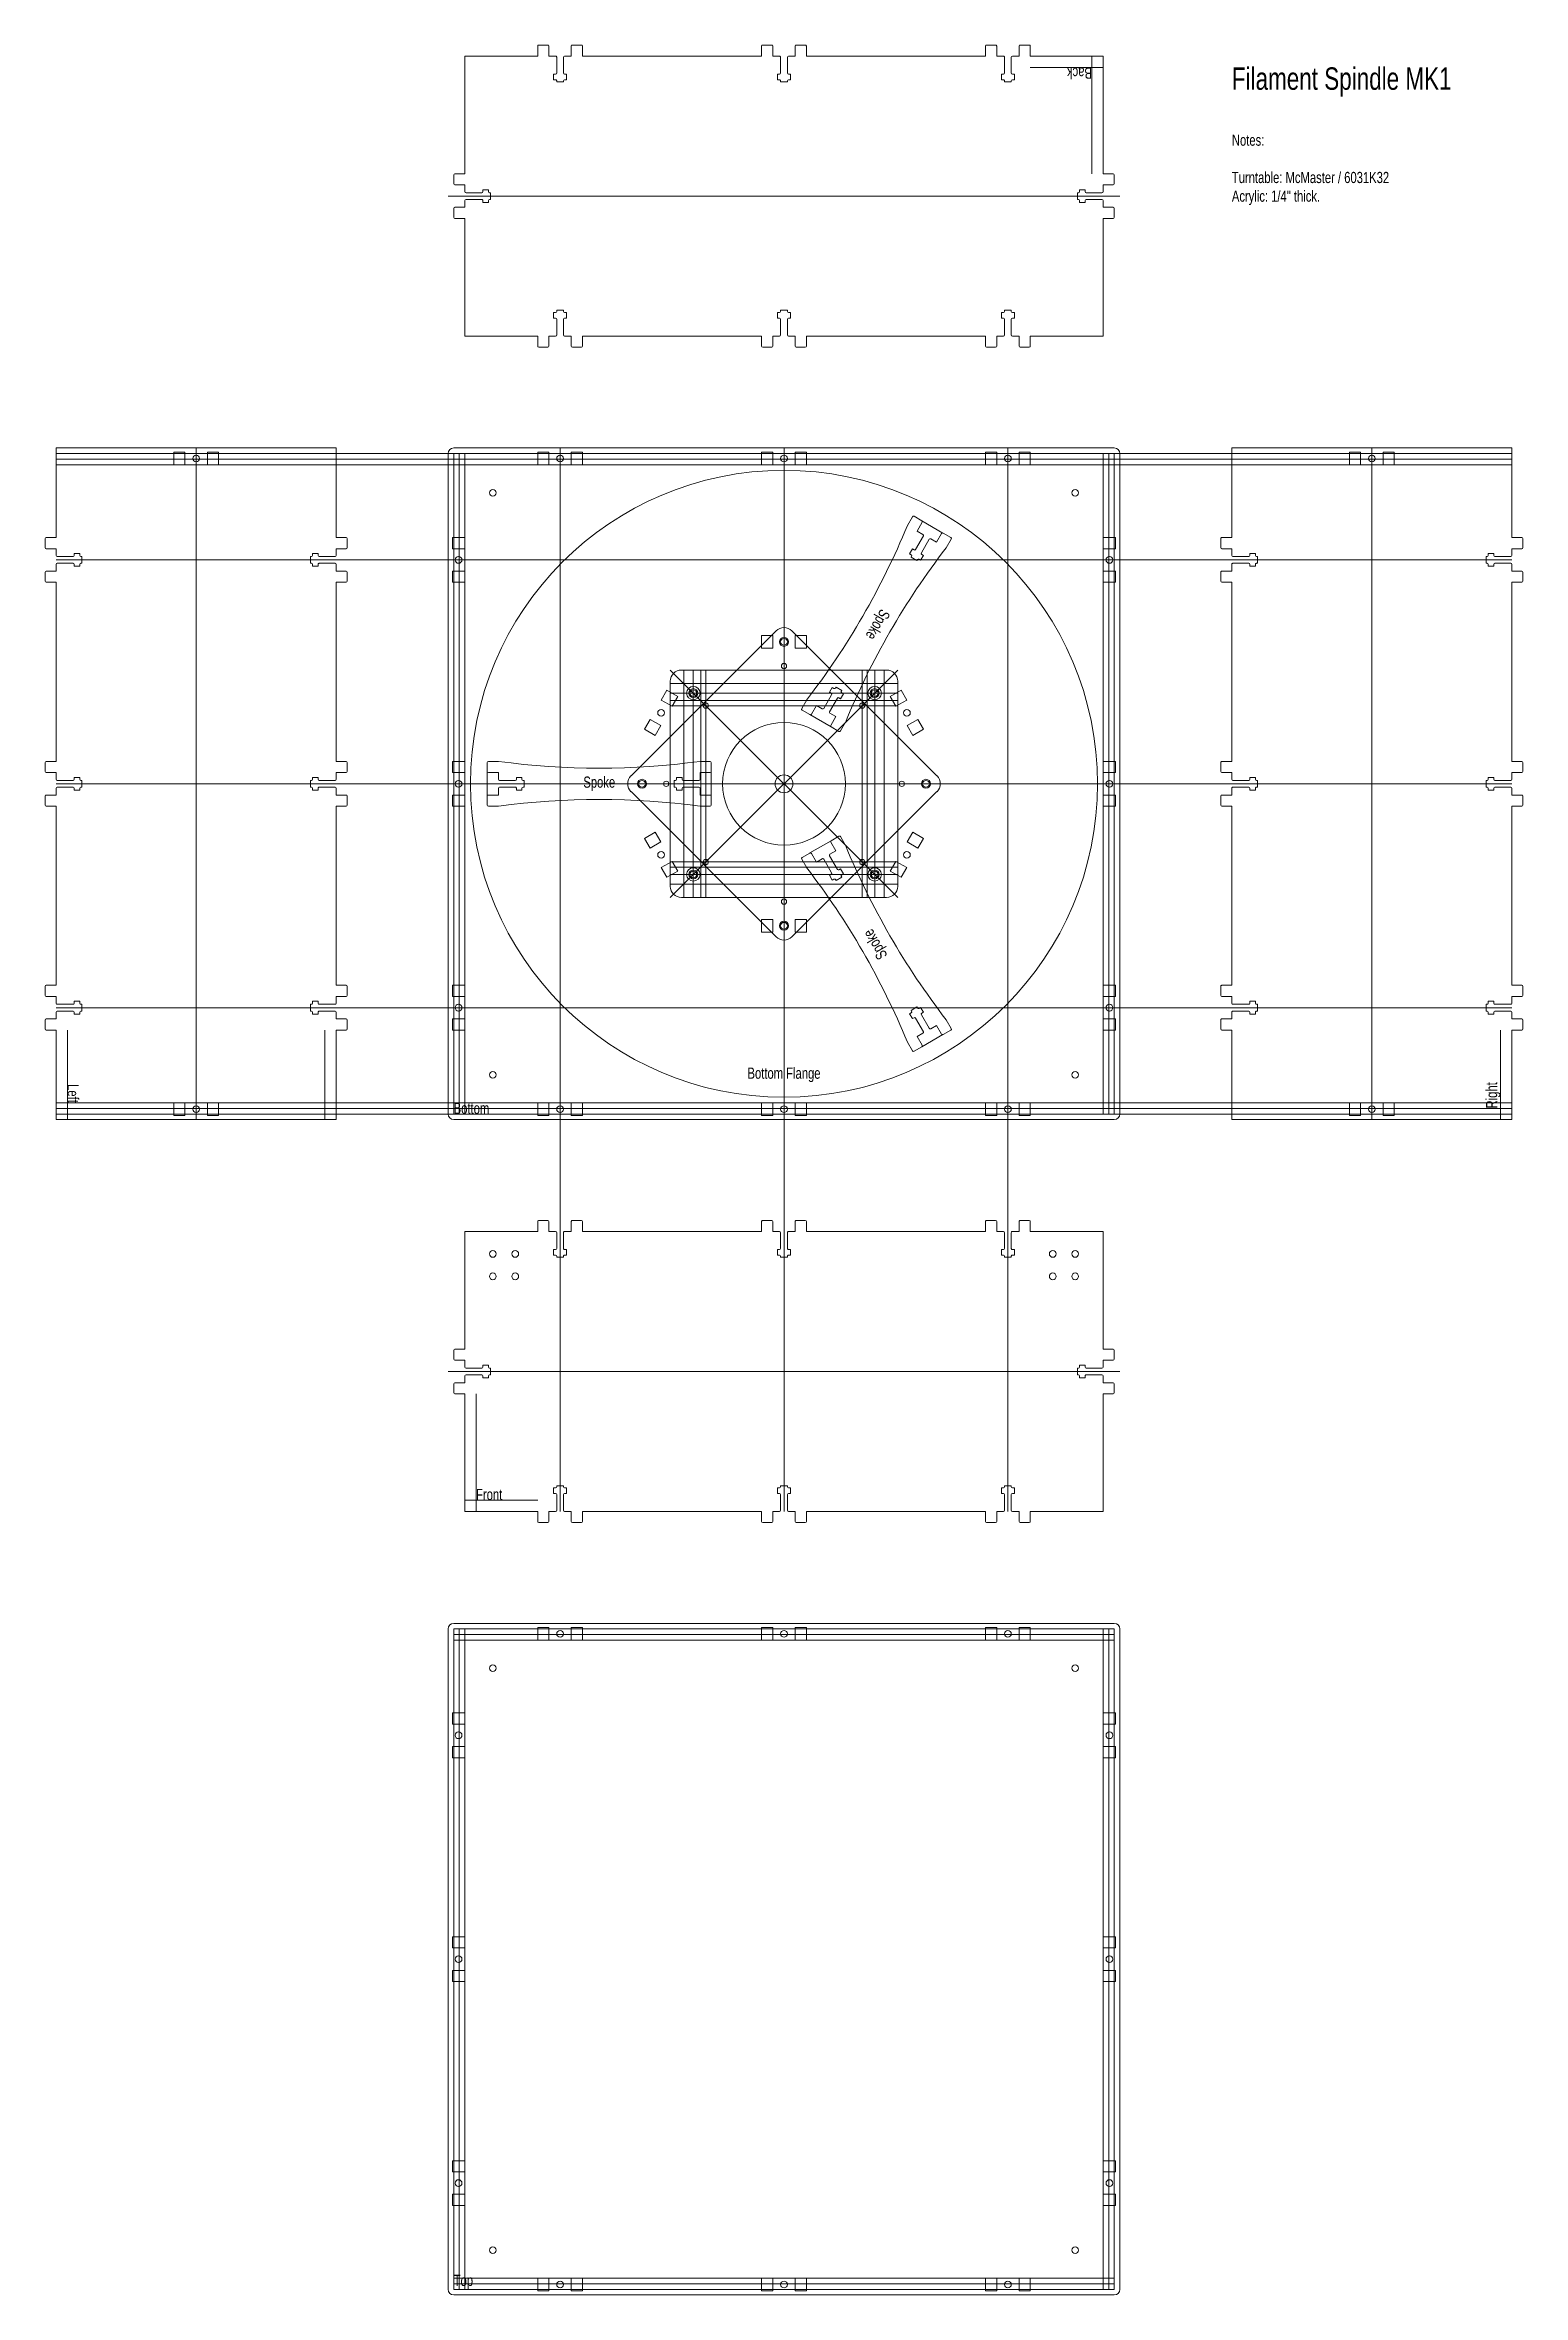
# Model space of a CAD drawing. Header units: millimetres. Extents: x -330 to 330, y -675 to 330.
import ezdxf

# ---------------------------------------------------------------- set-up
doc = ezdxf.new("R2010")
doc.units = ezdxf.units.MM
doc.layers.get('0').update_dxf_attribs({"linetype": 'CONTINUOUS', "lineweight": 25, "true_color": 0x000000})
for name, color, linetype, lineweight, true_color in [('Bottom', 7, 'CONTINUOUS', 0, 0x000000), ('Drawing', 5, 'CONTINUOUS', 0, 0x0000ff), ('Etch', 1, 'CONTINUOUS', 0, 0xff0000), ('Flange', 7, 'CONTINUOUS', 0, 0x000000), ('Front', 7, 'CONTINUOUS', 0, 0x000000), ('Left', 7, 'CONTINUOUS', 0, 0x000000), ('Notes', 1, 'CONTINUOUS', 0, 0xff0000), ('Top', 7, 'CONTINUOUS', 0, 0x000000), ('Turntable - Bottom', 2, 'CONTINUOUS', 0, 0xffff00), ('Turntable - Top', 3, 'CONTINUOUS', 0, 0x00ff00)]:
    doc.layers.add(name, color=color, linetype=linetype, lineweight=lineweight, true_color=true_color)
doc.styles.get("Standard").update_dxf_attribs({"font": 'txt', "width": 0.75})

# ---------------------------------------------------------------- blocks, each defined once
blk = doc.blocks.new('tabs-with-bolt-20')
for p, q in [((-2.86, 10.5), (-2, 10.5)), ((-2.86, 8), (-2.86, 10.5)), ((-1.5, 11.5), (1.5, 11.5)), ((-1.5, 11), (-1.5, 11.5)), ((1.5, 11.5), (1.5, 11)), ((2, 10.5), (2.86, 10.5)), ((2.86, 10.5), (2.86, 8)), ((-10, -4.5), (-10, 0)), ((-5, 0), (-5, -4.5)), ((-2, 0), (-5, 0)), ((-2, 8), (-2.86, 8)), ((-1.5, 0.5), (-1.5, 7.5)), ((1.5, 7.5), (1.5, 0.5)), ((2.86, 8), (2, 8)), ((2, 0), (5, 0)), ((-5.5, -5), (-9.5, -5)), ((5, 0), (5, -4.5)), ((5.5, -5), (9.5, -5)), ((10, -4.5), (10, 0))]:
    blk.add_line(p, q)
for centre, start, end in [((-2, 11), 270, 0), ((2, 11), 180, 270), ((-2, 7.5), 360, 90), ((-2, 0.5), 270, 0), ((2, 7.5), 90, 180), ((2, 0.5), 180, 270), ((-9.5, -4.5), 180, 270), ((-5.5, -4.5), 270, 0), ((5.5, -4.5), 180, 270), ((9.5, -4.5), 270, 0)]:
    blk.add_arc(centre, 0.5, start, end)
blk = doc.blocks.new('holes-20')
for p, q in [((-5, 2.8), (-10, 2.8)), ((-10, 2.8), (-10, -2.8)), ((-5, 2.8), (-5, -2.8)), ((5, 2.8), (10, 2.8)), ((5, 2.8), (5, -2.8)), ((10, 2.8), (10, -2.8)), ((-5, -2.8), (-10, -2.8)), ((5, -2.8), (10, -2.8))]:
    blk.add_line(p, q)
blk.add_circle((0, 0), 1.5)

msp = doc.modelspace()

# ---------------------------------------------------------------- linework, layer by layer
at = {"layer": 'Bottom'}
for p, q in [((-150, 147.5), (-150, -147.5)), ((147.5, 150), (-147.5, 150)), ((150, -147.5), (150, 147.5)), ((-147.5, -150), (147.5, -150))]:
    msp.add_line(p, q, dxfattribs=at)
for centre, radius in [((-130, 130), 1.5), ((130, 130), 1.5), ((0, 63.4), 1.5), ((-40.5, 40.5), 3), ((40.5, 40.5), 3), ((0, 0), 27.4), ((-63.4, 0), 1.5), ((63.4, 0), 1.5), ((-40.5, -40.5), 3), ((40.5, -40.5), 3), ((0, -63.4), 1.5), ((-130, -130), 1.5), ((130, -130), 1.5)]:
    msp.add_circle(centre, radius, dxfattribs=at)
for centre, start, end in [((-147.5, 147.5), 90, 180), ((147.5, 147.5), 0, 90), ((-147.5, -147.5), 180, 270), ((147.5, -147.5), 270, 0)]:
    msp.add_arc(centre, 2.5, start, end, dxfattribs=at)
at = {"layer": 'Drawing'}
for p, q in [((137.5, 272.5), (137.5, 325)), ((137.5, 272.5), (137.5, 325)), ((142.5, 320), (110, 320)), ((150, 262.5), (-150, 262.5)), ((325, 147.5), (-325, 147.5)), ((325, 145), (-325, 145)), ((325, 142.5), (-325, 142.5)), ((-262.5, 150), (-262.5, -150)), ((-147.5, 147.5), (-147.5, -147.5)), ((-145, 147.5), (-145, -147.5)), ((-142.5, 147.5), (-142.5, -147.5)), ((-100, 150), (-100, -325)), ((0, 150), (0, -325)), ((100, 150), (100, -325)), ((142.5, -147.5), (142.5, 147.5)), ((145, -147.5), (145, 147.5)), ((147.5, -147.5), (147.5, 147.5)), ((262.5, 150), (262.5, -150)), ((-325, 100), (325, 100)), ((-50.8, 50.8), (50.8, -50.8)), ((50.8, 50.8), (-50.8, -50.8)), ((-44.8, 50.8), (-44.8, -50.8)), ((-40.5, 50.8), (-40.5, -50.8)), ((-37.2, 50.8), (-37.2, -50.8)), ((-34.9, 50.8), (-34.9, -50.8)), ((0, 50.8), (0, -50.8)), ((34.9, 50.8), (34.9, -50.8)), ((37.2, 50.8), (37.2, -50.8)), ((40.5, 50.8), (40.5, -50.8)), ((44.8, 50.8), (44.8, -50.8)), ((-50.8, 44.8), (50.8, 44.8)), ((-50.8, 40.5), (50.8, 40.5)), ((-50.8, 37.2), (50.8, 37.2)), ((-50.8, 34.9), (50.8, 34.9)), ((-325, 0), (325, 0)), ((-50.8, 0), (50.8, 0)), ((-50.8, -34.9), (50.8, -34.9)), ((-50.8, -37.2), (50.8, -37.2)), ((-50.8, -40.5), (50.8, -40.5)), ((-50.8, -44.8), (50.8, -44.8)), ((-325, -100), (325, -100)), ((-320, -110), (-320, -150)), ((-205, -110), (-205, -150)), ((320, -110), (320, -150)), ((-325, -142.5), (325, -142.5)), ((-325, -145), (325, -145)), ((-325, -147.5), (325, -147.5)), ((200, -145), (325, -145)), ((150, -262.5), (-150, -262.5)), ((-137.5, -272.5), (-137.5, -325)), ((-110, -320), (-142.5, -320)), ((-147.5, -672.5), (-147.5, -377.5)), ((-147.5, -377.5), (147.5, -377.5)), ((-147.5, -380), (147.5, -380)), ((-145, -672.5), (-145, -377.5)), ((-142.5, -672.5), (-142.5, -377.5)), ((142.5, -377.5), (142.5, -672.5)), ((145, -377.5), (145, -672.5)), ((147.5, -377.5), (147.5, -672.5)), ((-147.5, -382.5), (147.5, -382.5)), ((147.5, -667.5), (-147.5, -667.5)), ((147.5, -670), (-147.5, -670)), ((147.5, -672.5), (-147.5, -672.5))]:
    msp.add_line(p, q, dxfattribs=at)
at = {"layer": 'Flange'}
for p, q in [((71, 112), (61.5, 117.5)), ((21, 25.4), (11.5, 30.9)), ((-132.5, 5.5), (-132.5, -5.5)), ((-32.5, 5.5), (-32.5, -5.5)), ((11.5, -30.9), (21, -25.4)), ((61.5, -117.5), (71, -112))]:
    msp.add_line(p, q, dxfattribs=at)
for centre, radius in [((0, 0), 140), ((-40.5, 40.5), 1.5), ((40.5, 40.5), 1.5), ((0, 0), 4), ((-40.5, -40.5), 1.5), ((40.5, -40.5), 1.5), ((-130, -210), 1.5), ((-120, -210), 1.5), ((120, -210), 1.5), ((130, -210), 1.5), ((-130, -220), 1.5), ((-120, -220), 1.5), ((120, -220), 1.5), ((130, -220), 1.5)]:
    msp.add_circle(centre, radius, dxfattribs=at)
for centre, start, end in [((-258.4, 244.4), 322.3719, 337.6281), ((340.9, -101.6), 142.3719, 157.6281), ((-82.5, 346), 262.3719, 277.6281), ((-82.5, -346), 82.3719, 97.6281), ((340.9, 101.6), 202.3719, 217.6281), ((-258.4, -244.4), 22.3719, 37.6281)]:
    msp.add_arc(centre, 339, start, end, dxfattribs=at)
at = {"layer": 'Front'}
for p, q in [((-142.5, 272.5), (-142.5, 325)), ((-110, 325), (-142.5, 325)), ((-10, 325), (-90, 325)), ((90, 325), (10, 325)), ((142.5, 325), (110, 325)), ((142.5, 272.5), (142.5, 325)), ((-142.5, 200), (-142.5, 252.5)), ((142.5, 200), (142.5, 252.5)), ((-142.5, 200), (-110, 200)), ((-90, 200), (-10, 200)), ((10, 200), (90, 200)), ((110, 200), (142.5, 200)), ((-142.5, -200), (-142.5, -252.5)), ((-142.5, -200), (-110, -200)), ((-90, -200), (-10, -200)), ((10, -200), (90, -200)), ((110, -200), (142.5, -200)), ((142.5, -200), (142.5, -252.5)), ((-142.5, -272.5), (-142.5, -325)), ((142.5, -272.5), (142.5, -325)), ((-110, -325), (-142.5, -325)), ((-10, -325), (-90, -325)), ((90, -325), (10, -325)), ((142.5, -325), (110, -325))]:
    msp.add_line(p, q, dxfattribs=at)
at = {"layer": 'Left'}
for p, q in [((-325, 150), (-200, 150)), ((-325, 150), (-325, 110)), ((-200, 150), (-200, 110)), ((325, 150), (200, 150)), ((200, 150), (200, 110)), ((325, 150), (325, 110)), ((-325, 90), (-325, 10)), ((-200, 90), (-200, 10)), ((200, 90), (200, 10)), ((325, 90), (325, 10)), ((-325, -10), (-325, -90)), ((-200, -10), (-200, -90)), ((200, -10), (200, -90)), ((325, -10), (325, -90)), ((-325, -110), (-325, -150)), ((-200, -110), (-200, -150)), ((200, -110), (200, -150)), ((325, -110), (325, -150)), ((-200, -150), (-325, -150)), ((200, -150), (325, -150))]:
    msp.add_line(p, q, dxfattribs=at)
at = {"layer": 'Top'}
for p, q in [((-150, -672.5), (-150, -377.5)), ((-147.5, -375), (147.5, -375)), ((150, -377.5), (150, -672.5)), ((147.5, -675), (-147.5, -675))]:
    msp.add_line(p, q, dxfattribs=at)
for centre in [(-130, -395), (130, -395), (-130, -655), (130, -655)]:
    msp.add_circle(centre, 1.5, dxfattribs=at)
for centre, start, end in [((-147.5, -377.5), 90, 180), ((147.5, -377.5), 0, 90), ((-147.5, -672.5), 180, 270), ((147.5, -672.5), 270, 0)]:
    msp.add_arc(centre, 2.5, start, end, dxfattribs=at)
at = {"layer": 'Turntable - Bottom'}
for p, q in [((-68.3, 3.5), (-3.5, 68.3)), ((68.3, 3.5), (3.5, 68.3)), ((-3.5, -68.3), (-68.3, -3.5)), ((3.5, -68.3), (68.3, -3.5))]:
    msp.add_line(p, q, dxfattribs=at)
for centre, radius in [((0, 63.4), 2), ((0, 52.6), 1.19), ((0, 0), 27.4), ((-63.4, 0), 2), ((-52.6, 0), 1.19), ((52.6, 0), 1.19), ((63.4, 0), 2), ((0, -52.6), 1.19), ((0, -63.4), 2)]:
    msp.add_circle(centre, radius, dxfattribs=at)
for centre, start, end in [((0, 64.8), 45, 135), ((-64.8, 0), 135, 225), ((64.8, 0), 315, 45), ((0, -64.8), 225, 315)]:
    msp.add_arc(centre, 5, start, end, dxfattribs=at)
at = {"layer": 'Turntable - Top'}
for p, q in [((-45.8, 50.8), (45.8, 50.8)), ((-50.8, -45.8), (-50.8, 45.8)), ((50.8, -45.8), (50.8, 45.8)), ((-45.8, -50.8), (45.8, -50.8))]:
    msp.add_line(p, q, dxfattribs=at)
for centre, radius in [((-40.5, 40.5), 2), ((40.5, 40.5), 2), ((-34.9, 34.9), 1.19), ((34.9, 34.9), 1.19), ((-40.5, -40.5), 2), ((-34.9, -34.9), 1.19), ((34.9, -34.9), 1.19), ((40.5, -40.5), 2)]:
    msp.add_circle(centre, radius, dxfattribs=at)
for centre, start, end in [((-45.8, 45.8), 90, 180), ((45.8, 45.8), 0, 90), ((-45.8, -45.8), 180, 270), ((45.8, -45.8), 270, 0)]:
    msp.add_arc(centre, 5, start, end, dxfattribs=at)

# ---------------------------------------------------------------- block references
at = {"layer": 'Bottom'}
for p in [(-100, 145.3), (0, 145.3), (100, 145.3), (-100, -145.3), (0, -145.3), (100, -145.3)]:
    msp.add_blockref('holes-20', p, dxfattribs=at)
at = {"layer": 'Bottom', "rotation": 90}
for p in [(-145.3, 100), (145.3, 100), (-145.3, 0), (145.3, 0), (-145.3, -100), (145.3, -100)]:
    msp.add_blockref('holes-20', p, dxfattribs=at)
at = {"layer": 'Flange', "yscale": -1}
for p, rotation in [((63.8, 110.4), 330), ((18.8, 32.5), 150.00000000000003), ((-127.5, 0), 90), ((-37.5, 0), 270), ((18.8, -32.5), 29.999999999999964), ((63.8, -110.4), 210)]:
    msp.add_blockref('tabs-with-bolt-20', p, dxfattribs=dict(at, rotation=rotation))
at = {"layer": 'Flange'}
for p, rotation in [((0, 63.4), 359.9999999999999), ((-54.9, 31.7), 59.99999999999988), ((54.9, 31.7), 299.9999999999999), ((-54.9, -31.7), 119.99999999999986), ((54.9, -31.7), 239.99999999999994), ((0, -63.4), 179.9999999999999)]:
    msp.add_blockref('holes-20', p, dxfattribs=dict(at, rotation=rotation))
at = {"layer": 'Front', "yscale": -1}
for p in [(-100, 325), (0, 325), (100, 325)]:
    msp.add_blockref('tabs-with-bolt-20', p, dxfattribs=at)
for p, rotation in [((-142.5, 262.5), 90.00000000000001), ((142.5, 262.5), 270), ((-100, 200), 180), ((0, 200), 180), ((100, 200), 180)]:
    msp.add_blockref('tabs-with-bolt-20', p, dxfattribs=dict(at, rotation=rotation))
at = {"layer": 'Front'}
for p, rotation in [((-100, -200), 180), ((0, -200), 180), ((100, -200), 180), ((-142.5, -262.5), -90), ((142.5, -262.5), 90)]:
    msp.add_blockref('tabs-with-bolt-20', p, dxfattribs=dict(at, rotation=rotation))
for p in [(-100, -325), (0, -325), (100, -325)]:
    msp.add_blockref('tabs-with-bolt-20', p, dxfattribs=at)
at = {"layer": 'Left'}
for p in [(-262.5, 145.3), (-262.5, -145.3)]:
    msp.add_blockref('holes-20', p, dxfattribs=at)
at = {"layer": 'Left', "yscale": -1}
for name, p, rotation in [('holes-20', (262.5, 145.3), 180), ('tabs-with-bolt-20', (200, 100), 89.99999999999999), ('tabs-with-bolt-20', (325, 100), 270), ('tabs-with-bolt-20', (200, 0), 89.99999999999999), ('tabs-with-bolt-20', (325, 0), 270), ('tabs-with-bolt-20', (200, -100), 89.99999999999999), ('tabs-with-bolt-20', (325, -100), 270), ('holes-20', (262.5, -145.3), 180)]:
    msp.add_blockref(name, p, dxfattribs=dict(at, rotation=rotation))
at = {"layer": 'Left'}
for p, rotation in [((-325, 100), -90), ((-200, 100), 90), ((-325, 0), -90), ((-200, 0), 90), ((-325, -100), -90), ((-200, -100), 90)]:
    msp.add_blockref('tabs-with-bolt-20', p, dxfattribs=dict(at, rotation=rotation))
at = {"layer": 'Top', "yscale": -1}
for p in [(-100, -379.7), (0, -379.7), (100, -379.7), (-100, -670.3), (0, -670.3), (100, -670.3)]:
    msp.add_blockref('holes-20', p, dxfattribs=at)
at = {"layer": 'Top', "yscale": -1, "rotation": 270}
for p in [(-145.3, -425), (145.3, -425), (-145.3, -525), (145.3, -525), (-145.3, -625), (145.3, -625)]:
    msp.add_blockref('holes-20', p, dxfattribs=at)

# ---------------------------------------------------------------- texts
at = {"layer": 'Etch', "char_height": 5, "width": 100}
for s, insert, attachment_point, rotation in [('Back', (137.5, 320), 7, 180), ('Spoke', (41.3, 71.4), 5, 240), ('Spoke', (41.3, -71.4), 5, 120), ('Left', (-320, -142.5), 9, 270), ('Right', (320, -145), 7, 90)]:
    msp.add_mtext(s, dxfattribs=dict(at, insert=insert, attachment_point=attachment_point, rotation=rotation))
for s, insert, attachment_point in [('Spoke', (-82.5, 0), 5), ('Bottom\\~Flange', (0, -130), 5), ('Bottom', (-147.5, -147.5), 7), ('Front', (-137.5, -320), 7), ('Top', (-147.5, -672.5), 7)]:
    msp.add_mtext(s, dxfattribs=dict(at, insert=insert, attachment_point=attachment_point))
at = {"layer": 'Notes', "width": 100, "attachment_point": 1}
for s, insert, char_height in [('Filament\\~Spindle\\~MK1', (200, 320), 10), ('Notes:\\P\\PTurntable:\\~McMaster\\~/\\~6031K32\\PAcrylic:\\~1/4"\\~thick.', (200, 290), 5)]:
    msp.add_mtext(s, dxfattribs=dict(at, insert=insert, char_height=char_height))

doc.saveas('drawing.dxf')
